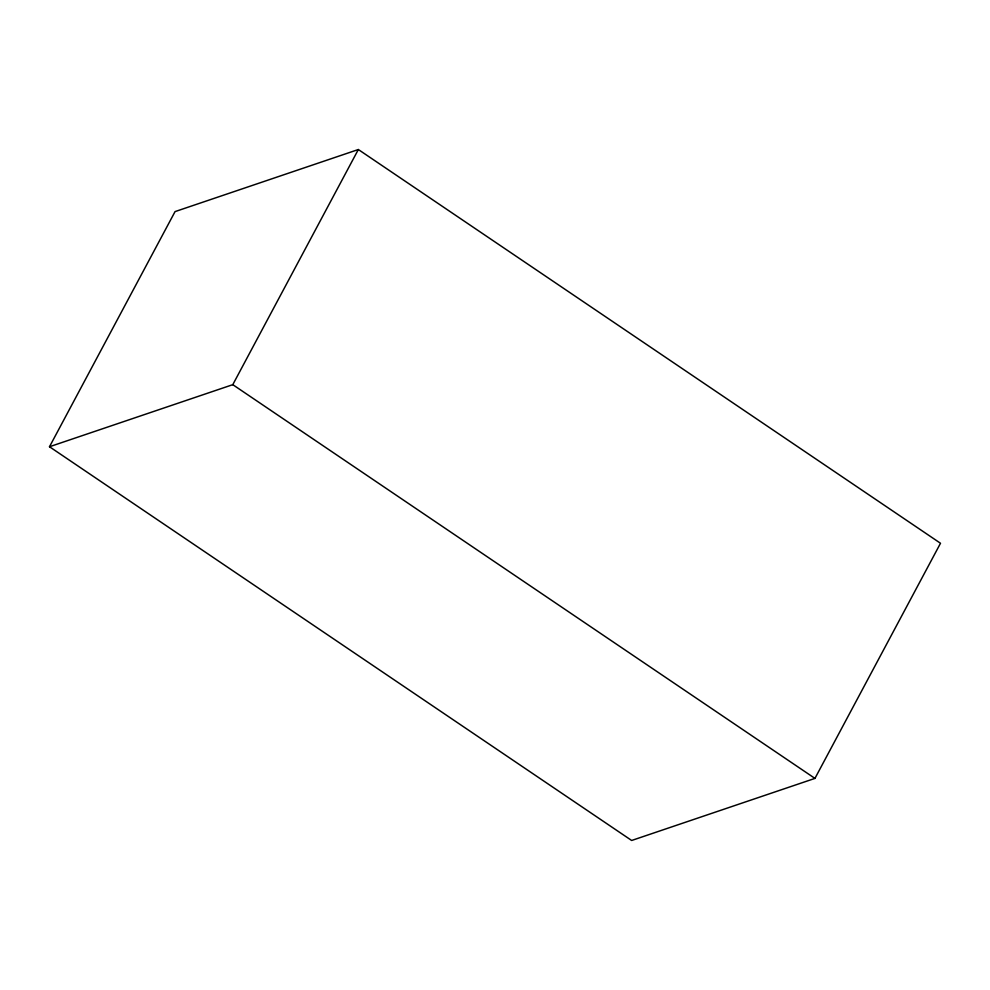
<?xml version="1.0" encoding="UTF-8"?>
<svg xmlns="http://www.w3.org/2000/svg" width="990" height="990" viewBox="0 0 990 990"><rect width="100%" height="100%" fill="white"/><g stroke="black" fill="none" stroke-linecap="round" stroke-linejoin="round"><path stroke-width="1.49" d="M49.5 446.738L175.057 211.6L358.343 149.527L940.5 543.263L814.943 778.4L631.657 840.473L49.5 446.738L232.786 384.664L358.343 149.527M232.786 384.664L814.943 778.4"/></g></svg>
